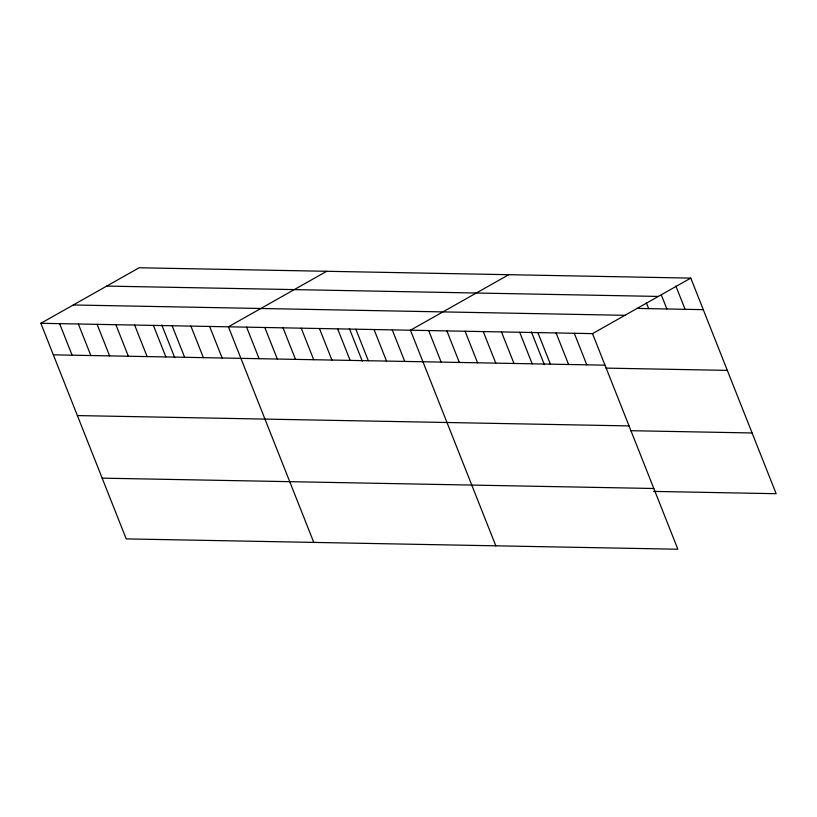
<?xml version="1.0" encoding="UTF-8"?>
<svg xmlns="http://www.w3.org/2000/svg" width="817" height="817" viewBox="0 0 817 817"><rect width="100%" height="100%" fill="white"/><g stroke="black" fill="none" stroke-linecap="round" stroke-linejoin="round"><path stroke-width="1.23" d="M40.85 323.297L592.509 333.632L677.865 549.228L126.216 538.893L40.85 323.297L139.135 267.772L690.784 278.107L776.15 493.703L653.569 491.405M326.698 271.285L228.413 326.81L313.779 542.406M508.746 274.696L410.461 330.221L495.817 545.817M592.509 333.632L690.784 278.107M106.7 286.093L658.359 296.428M636.525 308.397L703.274 309.653M73.285 304.976L624.944 315.311M53.34 354.833L604.999 365.179M605.959 368.11L727.324 370.387M77.39 415.577L629.049 425.912M630.734 430.692L752.1 432.969M102.166 478.149L653.825 488.495M675.822 285.94L685.075 309.306M661.321 294.947L666.866 308.969M646.349 302.79L648.667 308.632M574.3 333.295L586.79 364.831M556.101 332.948L568.591 364.494M537.892 332.611L550.382 364.157M531.407 331.937L544.357 364.637M519.694 332.264L532.173 363.81M501.485 331.927L513.975 363.473M483.276 331.59L495.766 363.126M465.077 331.242L477.567 362.789M446.868 330.905L459.358 362.452M428.67 330.558L441.149 362.105M392.252 329.884L404.742 361.42M374.053 329.537L386.543 361.083M355.844 329.2L368.334 360.736M349.359 328.526L362.309 361.226M337.646 328.853L350.136 360.399M319.437 328.516L331.927 360.062M301.228 328.179L313.718 359.715M283.029 327.831L295.519 359.378M264.82 327.494L277.31 359.031M246.622 327.147L259.112 358.694M209.652 326.463L222.142 357.999M190.902 326.106L203.392 357.652M172.142 325.758L184.632 357.295M161.797 325.013L174.746 357.713M153.392 325.401L165.882 356.947M134.631 325.054L147.121 356.6M115.871 324.696L128.361 356.243M97.121 324.349L109.611 355.895M78.361 324.002L90.85 355.538M59.61 323.644L72.1 355.191"/></g></svg>
